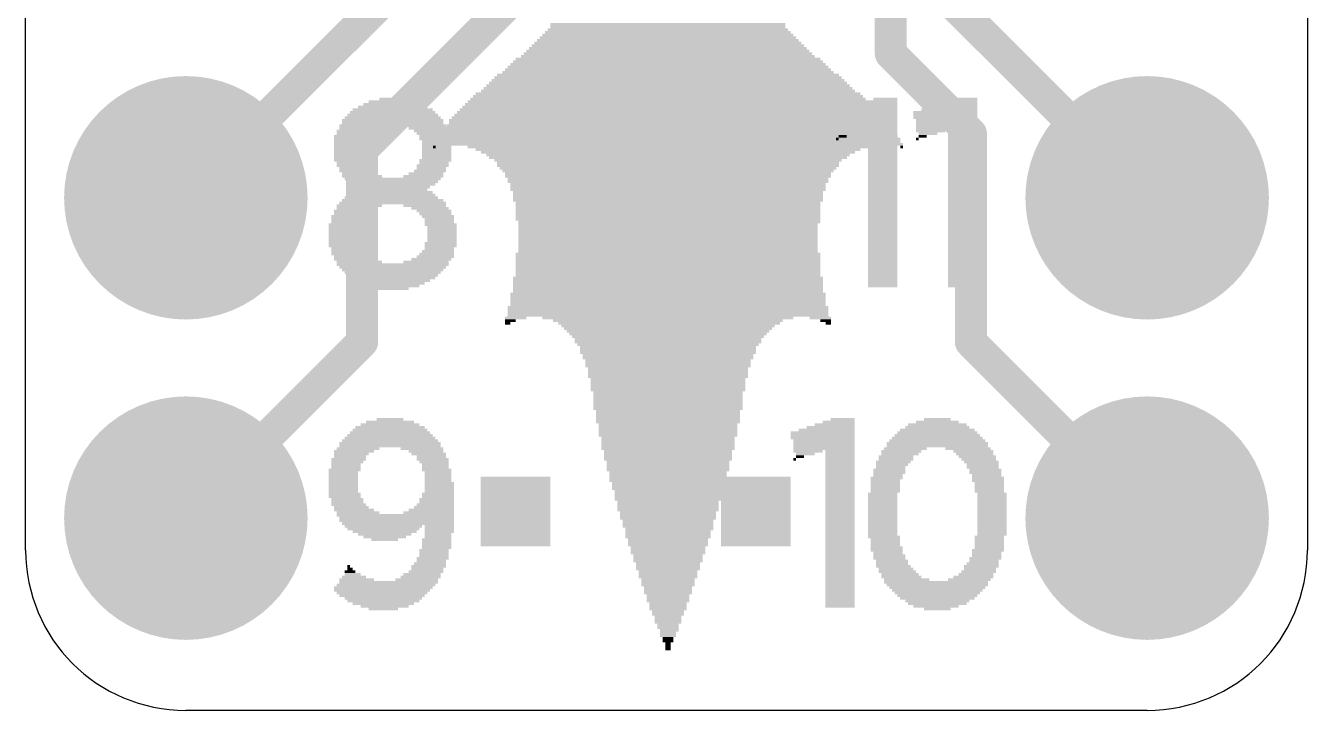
# Model space of a CAD drawing. Extents: x -28.6 to 28.6, y -39.6 to 14.1.
# Drawn here: x -5.08 to 5.08, y -39.62 to -34.19 of the extents above; entities that cross this region are included whole.
import ezdxf

# ---------------------------------------------------------------- set-up
doc = ezdxf.new("R2010")
doc.units = 0
for name, color, linetype in [('16', 132, 'CONTINUOUS'), ('17', 110, 'CONTINUOUS'), ('20', 53, 'CONTINUOUS'), ('200', 40, 'CONTINUOUS'), ('201', 6, 'CONTINUOUS')]:
    doc.layers.add(name, color=color, linetype=linetype)

# ---------------------------------------------------------------- blocks, each defined once
blk = doc.blocks.new('ROUNDP')
at = {"const_width": 0.5}
blk.add_lwpolyline([(0, -0.25, 1), (0, 0.25, 1), (0, -0.25)], format="xyb", dxfattribs=at)
blk = doc.blocks.new('RECT')
blk.add_solid([(-0.5, -0.5), (0.5, -0.5), (-0.5, 0.5), (0.5, 0.5)])

msp = doc.modelspace()

# ---------------------------------------------------------------- linework, layer by layer
at = {"layer": '16', "const_width": 0.254}
for points in [[(1.778, -32.512), (1.778, -34.417)], [(-1.016, -32.766), (-3.81, -35.56)], [(-0.127, -32.893), (-2.413, -35.179)], [(2.286, -34.036), (3.81, -35.56)], [(1.778, -34.417), (2.413, -35.052)], [(2.413, -35.052), (2.413, -36.703)], [(-2.413, -35.179), (-2.413, -36.703)], [(-2.413, -36.703), (-3.81, -38.1)], [(2.413, -36.703), (3.81, -38.1)]]:
    msp.add_lwpolyline(points, dxfattribs=at)
at = {"layer": '16', "const_width": 0.127}
for points in [[(1.8229, -34.3721, 1), (1.7331, -34.4619)], [(1.7145, -34.417, 1), (1.8415, -34.417)], [(2.4765, -35.052, 1), (2.3495, -35.052)], [(2.3681, -35.0969, 1), (2.4579, -35.0071)], [(-2.3495, -35.179, 1), (-2.4765, -35.179)], [(-2.4579, -35.1341, 1), (-2.3681, -35.2239)], [(-3.8549, -35.5151, 1), (-3.7651, -35.6049)], [(3.7651, -35.6049, 1), (3.8549, -35.5151)], [(-2.4765, -36.703, 1), (-2.3495, -36.703)], [(-2.3681, -36.7479, 1), (-2.4579, -36.6581)], [(2.4579, -36.6581, 1), (2.3681, -36.7479)], [(2.3495, -36.703, 1), (2.4765, -36.703)], [(-3.8549, -38.0551, 1), (-3.7651, -38.1449)], [(3.7651, -38.1449, 1), (3.8549, -38.0551)]]:
    msp.add_lwpolyline(points, format="xyb", dxfattribs=at)
at = {"layer": '20'}
for p, q in [((-5.08, -38.354), (-5.08, -12.319)), ((5.08, -12.319), (5.08, -38.354)), ((3.81, -39.624), (-3.81, -39.624))]:
    msp.add_line(p, q, dxfattribs=at)
for centre, start, end in [((-3.81, -38.354), 180, 270), ((3.81, -38.354), 270, 0)]:
    msp.add_arc(centre, 1.27, start, end, dxfattribs=at)

# ---------------------------------------------------------------- block references
at = {"layer": '17', "xscale": 1.9304, "yscale": 1.9304}
for p in [(-3.81, -35.56), (-3.81, -35.56), (3.81, -35.56), (3.81, -35.56), (-3.81, -38.1), (-3.81, -38.1), (3.81, -38.1), (3.81, -38.1)]:
    msp.add_blockref('ROUNDP', p, dxfattribs=at)
at = {"layer": '200', "yscale": 0.0212}
for p, xscale in [((-2.1706, -34.8405), 0.5503), ((-2.1706, -34.8194), 0.4657), ((-2.1706, -34.7982), 0.381), ((-2.1706, -34.777), 0.2117), ((1.6392, -34.8405), 0.381), ((1.671, -34.8194), 0.3175), ((1.7027, -34.7982), 0.254), ((1.7345, -34.777), 0.1905), ((2.2742, -34.8405), 0.381), ((2.3059, -34.8194), 0.3175), ((2.3377, -34.7982), 0.254), ((2.3694, -34.777), 0.1905), ((-2.1706, -34.9464), 0.8043), ((-2.1706, -34.9252), 0.762), ((-2.1706, -34.904), 0.7196), ((-2.1706, -34.8829), 0.6773), ((-2.1706, -34.8617), 0.635), ((1.5757, -34.8829), 0.508), ((1.5757, -34.904), 0.508), ((1.5757, -34.9252), 0.508), ((1.5863, -34.9464), 0.4868), ((1.6075, -34.8617), 0.4445), ((2.2107, -34.8829), 0.508), ((2.2107, -34.904), 0.508), ((2.2107, -34.9252), 0.508), ((2.2213, -34.9464), 0.4868), ((2.2424, -34.8617), 0.4445), ((-2.4775, -35.031), 0.2752), ((-2.4881, -35.0522), 0.254), ((-2.4458, -35.0099), 0.2963), ((-2.4246, -34.9887), 0.3387), ((-2.1706, -34.9675), 0.8043), ((-1.9166, -34.9887), 0.3387), ((-1.8849, -35.0099), 0.3175), ((-1.8637, -35.031), 0.2752), ((-1.8531, -35.0522), 0.254), ((0.6762, -35.0522), 0.5291), ((1.5863, -34.9675), 0.4868), ((1.5863, -34.9887), 0.4868), ((1.5863, -35.0099), 0.4868), ((1.4593, -35.031), 0.2328), ((1.4381, -35.0522), 0.1482), ((1.7133, -35.031), 0.2328), ((1.7133, -35.0522), 0.2328), ((2.2213, -34.9675), 0.4868), ((2.2213, -34.9887), 0.4868), ((2.2213, -35.0099), 0.4868), ((2.0943, -35.031), 0.2328), ((2.0731, -35.0522), 0.1482), ((2.3483, -35.031), 0.2328), ((2.3483, -35.0522), 0.2328), ((-2.5093, -35.0733), 0.254), ((-2.5093, -35.0945), 0.254), ((-2.5199, -35.1157), 0.2328), ((-2.5199, -35.1368), 0.2328), ((-2.5199, -35.158), 0.2328), ((-1.832, -35.0733), 0.254), ((-1.832, -35.0945), 0.254), ((-1.8214, -35.1157), 0.2328), ((-1.8214, -35.1368), 0.2328), ((-1.8214, -35.158), 0.2328), ((0.7502, -35.1157), 0.6773), ((0.7185, -35.0733), 0.6138), ((0.7608, -35.1368), 0.6985), ((0.7714, -35.158), 0.7196), ((0.7397, -35.0945), 0.6561), ((1.3535, -35.0945), 0.0212), ((1.3958, -35.0733), 0.0635), ((1.7133, -35.0733), 0.2328), ((1.7133, -35.0945), 0.2328), ((1.7133, -35.1157), 0.2328), ((1.7133, -35.1368), 0.2328), ((1.7133, -35.158), 0.2328), ((1.9885, -35.0945), 0.0212), ((2.0308, -35.0733), 0.0635), ((2.3483, -35.0733), 0.2328), ((2.3483, -35.0945), 0.2328), ((2.3483, -35.1157), 0.2328), ((2.3483, -35.1368), 0.2328), ((2.3483, -35.158), 0.2328), ((-2.5199, -35.1792), 0.2328), ((-2.5199, -35.2003), 0.2328), ((-2.5199, -35.2215), 0.2328), ((-2.5199, -35.2427), 0.2328), ((-2.5093, -35.2638), 0.254), ((-1.832, -35.2638), 0.254), ((-1.8214, -35.1792), 0.2328), ((-1.8214, -35.2003), 0.2328), ((-1.8214, -35.2215), 0.2328), ((-1.8214, -35.2427), 0.2328), ((0.782, -35.1792), 0.7408), ((0.782, -35.2003), 0.7408), ((0.7926, -35.2215), 0.762), ((0.7926, -35.2427), 0.762), ((0.5386, -35.2638), 0.254), ((1.0148, -35.2638), 0.3175), ((1.7133, -35.1792), 0.2328), ((1.7133, -35.2003), 0.2328), ((1.7133, -35.2215), 0.2328), ((1.7133, -35.2427), 0.2328), ((1.7133, -35.2638), 0.2328), ((2.3483, -35.1792), 0.2328), ((2.3483, -35.2003), 0.2328), ((2.3483, -35.2215), 0.2328), ((2.3483, -35.2427), 0.2328), ((2.3483, -35.2638), 0.2328), ((-2.4987, -35.285), 0.2328), ((-2.4881, -35.3062), 0.254), ((-2.4564, -35.3485), 0.2752), ((-2.4775, -35.3273), 0.2328), ((-1.8743, -35.3485), 0.254), ((-1.8531, -35.3062), 0.254), ((-1.8637, -35.3273), 0.2328), ((-1.8426, -35.285), 0.2328), ((0.5386, -35.285), 0.254), ((0.5386, -35.3062), 0.254), ((0.5386, -35.3273), 0.254), ((0.5386, -35.3485), 0.254), ((1.036, -35.285), 0.2752), ((1.0466, -35.3062), 0.254), ((1.0466, -35.3273), 0.254), ((1.0466, -35.3485), 0.254), ((1.7133, -35.285), 0.2328), ((1.7133, -35.3062), 0.2328), ((1.7133, -35.3273), 0.2328), ((1.7133, -35.3485), 0.2328), ((2.3483, -35.285), 0.2328), ((2.3483, -35.3062), 0.2328), ((2.3483, -35.3273), 0.2328), ((2.3483, -35.3485), 0.2328), ((-2.4352, -35.3697), 0.2752), ((-2.414, -35.3908), 0.3175), ((-2.1706, -35.412), 0.762), ((-2.1706, -35.4332), 0.7196), ((-2.1706, -35.4543), 0.6773), ((-1.9272, -35.3908), 0.3175), ((-1.9061, -35.3697), 0.2752), ((0.5386, -35.3697), 0.254), ((0.5386, -35.3908), 0.254), ((0.5386, -35.412), 0.254), ((0.5386, -35.4332), 0.254), ((0.7608, -35.4543), 0.6985), ((0.9937, -35.4332), 0.2752), ((1.0254, -35.412), 0.254), ((1.0466, -35.3697), 0.254), ((1.036, -35.3908), 0.2328), ((1.7133, -35.3697), 0.2328), ((1.7133, -35.3908), 0.2328), ((1.7133, -35.412), 0.2328), ((1.7133, -35.4332), 0.2328), ((1.7133, -35.4543), 0.2328), ((2.3483, -35.3697), 0.2328), ((2.3483, -35.3908), 0.2328), ((2.3483, -35.412), 0.2328), ((2.3483, -35.4332), 0.2328), ((2.3483, -35.4543), 0.2328), ((-2.1812, -35.5602), 0.7408), ((-2.1706, -35.539), 0.6773), ((-2.1706, -35.5178), 0.635), ((-2.1706, -35.4755), 0.5926), ((-2.1706, -35.4967), 0.5503), ((0.7502, -35.4755), 0.6773), ((0.7502, -35.5602), 0.6773), ((0.7291, -35.5178), 0.635), ((0.7397, -35.4967), 0.6561), ((0.7397, -35.539), 0.6561), ((1.7133, -35.4755), 0.2328), ((1.7133, -35.4967), 0.2328), ((1.7133, -35.5178), 0.2328), ((1.7133, -35.539), 0.2328), ((1.7133, -35.5602), 0.2328), ((2.3483, -35.4755), 0.2328), ((2.3483, -35.4967), 0.2328), ((2.3483, -35.5178), 0.2328), ((2.3483, -35.539), 0.2328), ((2.3483, -35.5602), 0.2328), ((-2.4987, -35.666), 0.2752), ((-2.4352, -35.6237), 0.3598), ((-2.467, -35.6448), 0.2963), ((-2.1706, -35.6025), 0.8466), ((-2.1706, -35.5813), 0.8043), ((-1.9166, -35.6237), 0.3387), ((-1.8743, -35.6448), 0.2963), ((-1.8426, -35.666), 0.2752), ((0.7714, -35.5813), 0.7196), ((0.782, -35.6025), 0.7408), ((0.782, -35.6237), 0.7408), ((0.5386, -35.6448), 0.254), ((0.5386, -35.666), 0.254), ((1.0254, -35.6448), 0.2963), ((1.0466, -35.666), 0.254), ((1.7133, -35.5813), 0.2328), ((1.7133, -35.6025), 0.2328), ((1.7133, -35.6237), 0.2328), ((1.7133, -35.6448), 0.2328), ((1.7133, -35.666), 0.2328), ((2.3483, -35.5813), 0.2328), ((2.3483, -35.6025), 0.2328), ((2.3483, -35.6237), 0.2328), ((2.3483, -35.6448), 0.2328), ((2.3483, -35.666), 0.2328), ((-2.5516, -35.7718), 0.254), ((-2.5305, -35.7083), 0.254), ((-2.541, -35.7295), 0.2328), ((-2.541, -35.7507), 0.2328), ((-2.5093, -35.6872), 0.254), ((-1.832, -35.6872), 0.254), ((-1.8108, -35.7083), 0.254), ((-1.8002, -35.7295), 0.2328), ((-1.8002, -35.7507), 0.2328), ((-1.7896, -35.7718), 0.254), ((0.5386, -35.6872), 0.254), ((0.5386, -35.7083), 0.254), ((0.5386, -35.7295), 0.254), ((0.5386, -35.7507), 0.254), ((0.5386, -35.7718), 0.254), ((1.0677, -35.6872), 0.254), ((1.0677, -35.7083), 0.254), ((1.0677, -35.7295), 0.254), ((1.0677, -35.7507), 0.254), ((1.0677, -35.7718), 0.254), ((1.7133, -35.6872), 0.2328), ((1.7133, -35.7083), 0.2328), ((1.7133, -35.7295), 0.2328), ((1.7133, -35.7507), 0.2328), ((1.7133, -35.7718), 0.2328), ((2.3483, -35.6872), 0.2328), ((2.3483, -35.7083), 0.2328), ((2.3483, -35.7295), 0.2328), ((2.3483, -35.7507), 0.2328), ((2.3483, -35.7718), 0.2328), ((-2.5622, -35.793), 0.2328), ((-2.5622, -35.8142), 0.2328), ((-2.5622, -35.8353), 0.2328), ((-2.5622, -35.8565), 0.2328), ((-1.7791, -35.793), 0.2328), ((-1.7791, -35.8142), 0.2328), ((-1.7791, -35.8353), 0.2328), ((-1.7791, -35.8565), 0.2328), ((0.5386, -35.793), 0.254), ((0.5386, -35.8142), 0.254), ((0.7926, -35.8565), 0.762), ((0.8032, -35.8353), 0.7831), ((1.036, -35.8142), 0.3175), ((1.0572, -35.793), 0.2752), ((1.7133, -35.793), 0.2328), ((1.7133, -35.8142), 0.2328), ((1.7133, -35.8353), 0.2328), ((1.7133, -35.8565), 0.2328), ((2.3483, -35.793), 0.2328), ((2.3483, -35.8142), 0.2328), ((2.3483, -35.8353), 0.2328), ((2.3483, -35.8565), 0.2328), ((-2.5622, -35.8776), 0.2328), ((-2.5622, -35.8988), 0.2328), ((-2.5516, -35.92), 0.254), ((-2.5516, -35.9411), 0.254), ((-2.541, -35.9623), 0.2328), ((-1.7896, -35.92), 0.254), ((-1.7896, -35.9411), 0.254), ((-1.8002, -35.9623), 0.2328), ((-1.7791, -35.8776), 0.2328), ((-1.7791, -35.8988), 0.2328), ((0.7926, -35.8776), 0.762), ((0.782, -35.8988), 0.7408), ((0.782, -35.92), 0.7408), ((0.7714, -35.9411), 0.7196), ((0.7608, -35.9623), 0.6985), ((1.7133, -35.8776), 0.2328), ((1.7133, -35.8988), 0.2328), ((1.7133, -35.92), 0.2328), ((1.7133, -35.9411), 0.2328), ((1.7133, -35.9623), 0.2328), ((2.3483, -35.8776), 0.2328), ((2.3483, -35.8988), 0.2328), ((2.3483, -35.92), 0.2328), ((2.3483, -35.9411), 0.2328), ((2.3483, -35.9623), 0.2328), ((-2.5305, -35.9835), 0.254), ((-2.5199, -36.0046), 0.2752), ((-2.4987, -36.0258), 0.2752), ((-2.4775, -36.047), 0.3175), ((-2.4352, -36.0681), 0.3598), ((-1.9061, -36.0681), 0.3598), ((-1.8637, -36.047), 0.3175), ((-1.832, -36.0258), 0.2963), ((-1.8214, -36.0046), 0.2752), ((-1.8108, -35.9835), 0.254), ((0.7185, -36.0046), 0.6138), ((0.7397, -35.9835), 0.6561), ((0.6762, -36.0258), 0.5291), ((1.7133, -35.9835), 0.2328), ((1.7133, -36.0046), 0.2328), ((1.7133, -36.0258), 0.2328), ((1.7133, -36.047), 0.2328), ((1.7133, -36.0681), 0.2328), ((2.3483, -35.9835), 0.2328), ((2.3483, -36.0046), 0.2328), ((2.3483, -36.0258), 0.2328), ((2.3483, -36.047), 0.2328), ((2.3483, -36.0681), 0.2328), ((-2.1706, -36.0893), 0.889), ((-2.1706, -36.1105), 0.8466), ((-2.1706, -36.1316), 0.8043), ((-2.1706, -36.1528), 0.762), ((-2.1706, -36.174), 0.7196), ((1.7133, -36.0893), 0.2328), ((1.7133, -36.1105), 0.2328), ((1.7133, -36.1316), 0.2328), ((1.7133, -36.1528), 0.2328), ((1.7133, -36.174), 0.2328), ((2.3483, -36.0893), 0.2328), ((2.3483, -36.1105), 0.2328), ((2.3483, -36.1316), 0.2328), ((2.3483, -36.1528), 0.2328), ((2.3483, -36.174), 0.2328), ((-2.1706, -36.1951), 0.6773), ((-2.1706, -36.2163), 0.5926), ((-2.1706, -36.2375), 0.508), ((-2.1706, -36.2586), 0.4233), ((-2.1706, -36.2798), 0.254), ((1.7133, -36.1951), 0.2328), ((1.7133, -36.2163), 0.2328), ((1.7133, -36.2375), 0.2328), ((1.7133, -36.2586), 0.2328), ((2.3483, -36.1951), 0.2328), ((2.3483, -36.2163), 0.2328), ((2.3483, -36.2375), 0.2328), ((2.3483, -36.2586), 0.2328), ((-2.1918, -37.3804), 0.5503), ((-2.1918, -37.3593), 0.4657), ((-2.1918, -37.3381), 0.381), ((-2.1918, -37.3169), 0.2117), ((1.3006, -37.3804), 0.381), ((1.3323, -37.3593), 0.3175), ((1.3641, -37.3381), 0.254), ((1.3958, -37.3169), 0.1905), ((2.1472, -37.3804), 0.508), ((2.1472, -37.3593), 0.4657), ((2.1472, -37.3381), 0.3387), ((2.1472, -37.3169), 0.2117), ((-2.1918, -37.4862), 0.762), ((-2.1918, -37.4651), 0.7196), ((-2.1918, -37.4439), 0.6773), ((-2.1918, -37.4228), 0.635), ((-2.1918, -37.4016), 0.5926), ((1.2371, -37.4228), 0.508), ((1.2371, -37.4439), 0.508), ((1.2371, -37.4651), 0.508), ((1.2476, -37.4862), 0.4868), ((1.2688, -37.4016), 0.4445), ((2.1472, -37.4862), 0.762), ((2.1472, -37.4651), 0.7196), ((2.1472, -37.4439), 0.6773), ((2.1472, -37.4228), 0.635), ((2.1472, -37.4016), 0.5926), ((-2.4987, -37.5921), 0.2752), ((-2.4775, -37.5709), 0.3175), ((-2.4458, -37.5497), 0.3387), ((-2.1918, -37.5074), 0.8043), ((-2.1918, -37.5286), 0.8043), ((-1.9378, -37.5497), 0.3387), ((-1.9061, -37.5709), 0.2752), ((-1.8849, -37.5921), 0.2752), ((1.2476, -37.5074), 0.4868), ((1.2476, -37.5286), 0.4868), ((1.2476, -37.5497), 0.4868), ((1.1207, -37.5709), 0.2328), ((1.0995, -37.5921), 0.1482), ((1.3746, -37.5709), 0.2328), ((1.3746, -37.5921), 0.2328), ((1.8615, -37.5709), 0.3175), ((1.8509, -37.5921), 0.2963), ((1.8932, -37.5497), 0.3387), ((2.1472, -37.5074), 0.8043), ((2.1472, -37.5286), 0.8043), ((2.3906, -37.5497), 0.3598), ((2.4329, -37.5709), 0.3175), ((2.4435, -37.5921), 0.2963), ((-2.5199, -37.6344), 0.2752), ((-2.5305, -37.6556), 0.254), ((-2.541, -37.6767), 0.2328), ((-2.541, -37.6979), 0.2328), ((-2.5093, -37.6132), 0.254), ((-1.8637, -37.6132), 0.2328), ((-1.8531, -37.6344), 0.254), ((-1.8426, -37.6556), 0.2328), ((-1.832, -37.6767), 0.2117), ((-1.832, -37.6979), 0.2117), ((1.0148, -37.6344), 0.0212), ((1.0572, -37.6132), 0.0635), ((1.3746, -37.6132), 0.2328), ((1.3746, -37.6344), 0.2328), ((1.3746, -37.6556), 0.2328), ((1.3746, -37.6767), 0.2328), ((1.3746, -37.6979), 0.2328), ((1.798, -37.6556), 0.2752), ((1.7874, -37.6767), 0.254), ((1.7768, -37.6979), 0.2328), ((1.8191, -37.6132), 0.2752), ((1.8191, -37.6344), 0.2752), ((2.4647, -37.6132), 0.2963), ((2.4753, -37.6344), 0.2752), ((2.4964, -37.6556), 0.2752), ((2.507, -37.6767), 0.254), ((2.507, -37.6979), 0.254), ((-2.5516, -37.7191), 0.254), ((-2.5622, -37.7402), 0.2328), ((-2.5622, -37.7614), 0.2328), ((-2.5622, -37.7826), 0.2328), ((-2.5622, -37.8037), 0.2328), ((-1.8214, -37.7191), 0.2328), ((-1.8108, -37.7402), 0.2117), ((-1.8108, -37.7614), 0.2117), ((-1.8108, -37.7826), 0.2117), ((-1.8108, -37.8037), 0.2117), ((-1.197, -37.7826), 0.5503), ((-1.197, -37.8037), 0.5503), ((0.7079, -37.7826), 0.5503), ((0.7079, -37.8037), 0.5503), ((1.3746, -37.7191), 0.2328), ((1.3746, -37.7402), 0.2328), ((1.3746, -37.7614), 0.2328), ((1.3746, -37.7826), 0.2328), ((1.3746, -37.8037), 0.2328), ((1.745, -37.7826), 0.254), ((1.7345, -37.8037), 0.2328), ((1.7662, -37.7191), 0.254), ((1.7662, -37.7402), 0.254), ((1.7556, -37.7614), 0.2328), ((2.5282, -37.7191), 0.254), ((2.5282, -37.7402), 0.254), ((2.5493, -37.7826), 0.254), ((2.5493, -37.8037), 0.254), ((2.5388, -37.7614), 0.2328), ((-2.5622, -37.8249), 0.2328), ((-2.5622, -37.8461), 0.2328), ((-2.5622, -37.8672), 0.2328), ((-2.5622, -37.8884), 0.2328), ((-1.8002, -37.8249), 0.2328), ((-1.8002, -37.8461), 0.2328), ((-1.8002, -37.8672), 0.2328), ((-1.8002, -37.8884), 0.2328), ((-1.197, -37.8249), 0.5503), ((-1.197, -37.8461), 0.5503), ((-1.197, -37.8672), 0.5503), ((-1.197, -37.8884), 0.5503), ((0.7079, -37.8249), 0.5503), ((0.7079, -37.8461), 0.5503), ((0.7079, -37.8672), 0.5503), ((0.7079, -37.8884), 0.5503), ((1.3746, -37.8249), 0.2328), ((1.3746, -37.8461), 0.2328), ((1.3746, -37.8672), 0.2328), ((1.3746, -37.8884), 0.2328), ((1.7345, -37.8249), 0.2328), ((1.7345, -37.8461), 0.2328), ((1.7345, -37.8672), 0.2328), ((1.7345, -37.8884), 0.2328), ((2.5599, -37.8249), 0.2328), ((2.5599, -37.8461), 0.2328), ((2.5599, -37.8672), 0.2328), ((2.5599, -37.8884), 0.2328), ((-2.5516, -37.9096), 0.254), ((-2.5516, -37.9307), 0.254), ((-2.5305, -37.9519), 0.254), ((-2.5305, -37.9731), 0.254), ((-2.5199, -37.9942), 0.2752), ((-1.832, -37.9942), 0.2963), ((-1.8214, -37.9519), 0.2752), ((-1.8214, -37.9731), 0.2752), ((-1.8108, -37.9096), 0.254), ((-1.8108, -37.9307), 0.254), ((-1.197, -37.9096), 0.5503), ((-1.197, -37.9307), 0.5503), ((-1.197, -37.9519), 0.5503), ((-1.197, -37.9731), 0.5503), ((-1.197, -37.9942), 0.5503), ((0.7079, -37.9096), 0.5503), ((0.7079, -37.9307), 0.5503), ((0.7079, -37.9519), 0.5503), ((0.7079, -37.9731), 0.5503), ((0.7079, -37.9942), 0.5503), ((1.3746, -37.9096), 0.2328), ((1.3746, -37.9307), 0.2328), ((1.3746, -37.9519), 0.2328), ((1.3746, -37.9731), 0.2328), ((1.3746, -37.9942), 0.2328), ((1.7133, -37.9096), 0.2328), ((1.7133, -37.9307), 0.2328), ((1.7133, -37.9519), 0.2328), ((1.7133, -37.9731), 0.2328), ((1.7133, -37.9942), 0.2328), ((2.5811, -37.9096), 0.2328), ((2.5811, -37.9307), 0.2328), ((2.5811, -37.9519), 0.2328), ((2.5811, -37.9731), 0.2328), ((2.5811, -37.9942), 0.2328), ((-2.4987, -38.0154), 0.2752), ((-2.4775, -38.0366), 0.3175), ((-2.4458, -38.0577), 0.3387), ((-2.1495, -38.0789), 0.9313), ((-2.1389, -38.1001), 0.9101), ((-1.8849, -38.0577), 0.4022), ((-1.8637, -38.0366), 0.3598), ((-1.8426, -38.0154), 0.3175), ((-1.197, -38.0154), 0.5503), ((-1.197, -38.0366), 0.5503), ((-1.197, -38.0577), 0.5503), ((-1.197, -38.0789), 0.5503), ((-1.197, -38.1001), 0.5503), ((0.7079, -38.0154), 0.5503), ((0.7079, -38.0366), 0.5503), ((0.7079, -38.0577), 0.5503), ((0.7079, -38.0789), 0.5503), ((0.7079, -38.1001), 0.5503), ((1.3746, -38.0154), 0.2328), ((1.3746, -38.0366), 0.2328), ((1.3746, -38.0577), 0.2328), ((1.3746, -38.0789), 0.2328), ((1.3746, -38.1001), 0.2328), ((1.7133, -38.0154), 0.2328), ((1.7133, -38.0366), 0.2328), ((1.7133, -38.0577), 0.2328), ((1.7133, -38.0789), 0.2328), ((1.7133, -38.1001), 0.2328), ((2.5811, -38.0154), 0.2328), ((2.5811, -38.0366), 0.2328), ((2.5811, -38.0577), 0.2328), ((2.5811, -38.0789), 0.2328), ((2.5811, -38.1001), 0.2328), ((-2.1389, -38.1212), 0.9101), ((-2.1283, -38.1424), 0.889), ((-2.2447, -38.1636), 0.6138), ((-2.2447, -38.1847), 0.5715), ((-2.2341, -38.2059), 0.508), ((-1.8002, -38.1636), 0.2328), ((-1.8002, -38.1847), 0.2328), ((-1.8002, -38.2059), 0.2328), ((-1.197, -38.1212), 0.5503), ((-1.197, -38.1424), 0.5503), ((-1.197, -38.1636), 0.5503), ((-1.197, -38.1847), 0.5503), ((-1.197, -38.2059), 0.5503), ((0.7079, -38.1212), 0.5503), ((0.7079, -38.1424), 0.5503), ((0.7079, -38.1636), 0.5503), ((0.7079, -38.1847), 0.5503), ((0.7079, -38.2059), 0.5503), ((1.3746, -38.1212), 0.2328), ((1.3746, -38.1424), 0.2328), ((1.3746, -38.1636), 0.2328), ((1.3746, -38.1847), 0.2328), ((1.3746, -38.2059), 0.2328), ((1.7133, -38.1212), 0.2328), ((1.7133, -38.1424), 0.2328), ((1.7133, -38.1636), 0.2328), ((1.7133, -38.1847), 0.2328), ((1.7133, -38.2059), 0.2328), ((2.5811, -38.1212), 0.2328), ((2.5811, -38.1424), 0.2328), ((2.5811, -38.1636), 0.2328), ((2.5811, -38.1847), 0.2328), ((2.5811, -38.2059), 0.2328), ((-2.2341, -38.2271), 0.4233), ((-2.2341, -38.2482), 0.3387), ((-2.2341, -38.2694), 0.2117), ((-1.8214, -38.2694), 0.2328), ((-1.8214, -38.2906), 0.2328), ((-1.8214, -38.3117), 0.2328), ((-1.8108, -38.2271), 0.2117), ((-1.8108, -38.2482), 0.2117), ((-1.197, -38.2271), 0.5503), ((-1.197, -38.2482), 0.5503), ((-1.197, -38.2694), 0.5503), ((-1.197, -38.2906), 0.5503), ((-1.197, -38.3117), 0.5503), ((0.7079, -38.2271), 0.5503), ((0.7079, -38.2482), 0.5503), ((0.7079, -38.2694), 0.5503), ((0.7079, -38.2906), 0.5503), ((0.7079, -38.3117), 0.5503), ((1.3746, -38.2271), 0.2328), ((1.3746, -38.2482), 0.2328), ((1.3746, -38.2694), 0.2328), ((1.3746, -38.2906), 0.2328), ((1.3746, -38.3117), 0.2328), ((1.7133, -38.2271), 0.2328), ((1.7239, -38.2482), 0.254), ((1.7345, -38.2694), 0.2328), ((1.7345, -38.2906), 0.2328), ((1.7345, -38.3117), 0.2328), ((2.5599, -38.2482), 0.2328), ((2.5599, -38.2694), 0.2328), ((2.5599, -38.2906), 0.2328), ((2.5599, -38.3117), 0.2328), ((2.5811, -38.2271), 0.2328), ((-1.8426, -38.3541), 0.2328), ((-1.8426, -38.3752), 0.2328), ((-1.8426, -38.3964), 0.2328), ((-1.8214, -38.3329), 0.2328), ((1.3746, -38.3329), 0.2328), ((1.3746, -38.3541), 0.2328), ((1.3746, -38.3752), 0.2328), ((1.3746, -38.3964), 0.2328), ((1.745, -38.3329), 0.254), ((1.745, -38.3541), 0.254), ((1.7556, -38.3752), 0.2328), ((1.7662, -38.3964), 0.254), ((2.5493, -38.3541), 0.254), ((2.5388, -38.3752), 0.2328), ((2.5388, -38.3964), 0.2328), ((2.5599, -38.3329), 0.2328), ((-2.5199, -38.481), 0.0212), ((-2.5093, -38.5022), 0.0423), ((-1.8849, -38.481), 0.2752), ((-1.8955, -38.5022), 0.254), ((-1.8743, -38.4599), 0.254), ((-1.8531, -38.4175), 0.254), ((-1.8637, -38.4387), 0.2328), ((1.3746, -38.4175), 0.2328), ((1.3746, -38.4387), 0.2328), ((1.3746, -38.4599), 0.2328), ((1.3746, -38.481), 0.2328), ((1.3746, -38.5022), 0.2328), ((1.7662, -38.4175), 0.254), ((1.7874, -38.4387), 0.254), ((1.7874, -38.4599), 0.254), ((1.798, -38.481), 0.2752), ((1.8191, -38.5022), 0.2752), ((2.4964, -38.481), 0.2752), ((2.4858, -38.5022), 0.254), ((2.507, -38.4599), 0.254), ((2.5282, -38.4175), 0.254), ((2.5176, -38.4387), 0.2328), ((-2.4564, -38.5869), 0.2752), ((-2.2024, -38.608), 0.7831), ((-2.4775, -38.5657), 0.1905), ((-2.5093, -38.5234), 0.0847), ((-2.4881, -38.5445), 0.127), ((-1.9801, -38.5869), 0.3387), ((-1.9484, -38.5657), 0.3175), ((-1.9378, -38.5445), 0.2963), ((-1.9061, -38.5234), 0.2752), ((1.3746, -38.5234), 0.2328), ((1.3746, -38.5445), 0.2328), ((1.3746, -38.5657), 0.2328), ((1.3746, -38.5869), 0.2328), ((1.3746, -38.608), 0.2328), ((1.8297, -38.5234), 0.2963), ((1.8509, -38.5445), 0.2963), ((1.8615, -38.5657), 0.3175), ((1.9038, -38.5869), 0.3598), ((2.1366, -38.608), 0.8255), ((2.4012, -38.5869), 0.3387), ((2.4329, -38.5657), 0.3175), ((2.4541, -38.5445), 0.2752), ((2.4753, -38.5234), 0.2752), ((-2.2553, -38.6715), 0.762), ((-2.2447, -38.6504), 0.7831), ((-2.2235, -38.6292), 0.7831), ((-2.2553, -38.6927), 0.7196), ((-2.2553, -38.7139), 0.6773), ((1.3746, -38.6292), 0.2328), ((1.3746, -38.6504), 0.2328), ((1.3746, -38.6715), 0.2328), ((1.3746, -38.6927), 0.2328), ((1.3746, -38.7139), 0.2328), ((2.1472, -38.6292), 0.8043), ((2.1472, -38.6504), 0.762), ((2.1472, -38.6715), 0.7196), ((2.1472, -38.6927), 0.6773), ((2.1472, -38.7139), 0.635), ((-2.2447, -38.735), 0.6138), ((-2.2447, -38.7562), 0.5715), ((-2.2447, -38.7774), 0.4868), ((-2.2341, -38.7985), 0.381), ((-2.2447, -38.8197), 0.2328), ((1.3746, -38.735), 0.2328), ((1.3746, -38.7562), 0.2328), ((1.3746, -38.7774), 0.2328), ((1.3746, -38.7985), 0.2328), ((2.1472, -38.735), 0.5926), ((2.1472, -38.7562), 0.508), ((2.1472, -38.7774), 0.4657), ((2.1366, -38.7985), 0.3598), ((2.1472, -38.8197), 0.2117)]:
    msp.add_blockref('RECT', p, dxfattribs=dict(at, xscale=xscale))
at = {"layer": '201', "yscale": 0.0212, "rotation": 180}
for p, xscale in [((0.0117, -34.2479), 1.9473), ((0.0117, -34.2267), 1.9049), ((0.0117, -34.1844), 1.8626), ((0.0117, -34.2056), 1.8626), ((0.0117, -34.3325), 2.1166), ((0.0117, -34.3114), 2.0743), ((0.0117, -34.2902), 2.0319), ((0.0117, -34.269), 1.9896), ((0.0117, -34.4384), 2.3282), ((0.0117, -34.4172), 2.2859), ((0.0117, -34.396), 2.2436), ((0.0117, -34.3749), 2.2012), ((0.0117, -34.3537), 2.1589), ((0.0117, -34.5442), 2.5822), ((0.0117, -34.523), 2.5399), ((0.0117, -34.5019), 2.4976), ((0.0117, -34.4807), 2.4552), ((0.0117, -34.4595), 2.4129), ((0.0117, -34.65), 2.8362), ((0.0117, -34.6289), 2.7939), ((0.0117, -34.6077), 2.7516), ((0.0117, -34.5865), 2.7092), ((0.0117, -34.5654), 2.6246), ((0.0117, -34.7559), 3.0902), ((0.0117, -34.7347), 3.0479), ((0.0117, -34.7135), 2.9632), ((0.0117, -34.6924), 2.9209), ((0.0117, -34.6712), 2.8786), ((0.0117, -34.8405), 3.2595), ((0.0117, -34.8194), 3.2172), ((0.0117, -34.7982), 3.1749), ((0.0117, -34.777), 3.1325), ((0.0011, -34.9464), 3.45), ((0.0117, -34.9252), 3.4289), ((0.0117, -34.904), 3.3865), ((0.0117, -34.8829), 3.3442), ((0.0117, -34.8617), 3.3019), ((0.0117, -35.031), 3.5982), ((0.0117, -35.0522), 3.5982), ((0.0117, -35.0099), 3.5559), ((0.0117, -34.9887), 3.5135), ((0.0117, -34.9675), 3.4712), ((0.0117, -35.1368), 3.7252), ((-1.8403, -35.158), 0.0212), ((0.0117, -35.0945), 3.6829), ((0.0117, -35.1157), 3.6829), ((0.0117, -35.0733), 3.6405), ((0.0117, -35.158), 3.1749), ((1.8637, -35.158), 0.0212), ((0.0117, -35.1792), 3.0479), ((0.0117, -35.2003), 2.9632), ((0.0117, -35.2215), 2.8786), ((0.0117, -35.2427), 2.8362), ((0.0117, -35.2638), 2.7516), ((0.0117, -35.285), 2.7092), ((0.0117, -35.3062), 2.7092), ((0.0117, -35.3273), 2.6669), ((0.0117, -35.3485), 2.6246), ((0.0117, -35.3697), 2.5822), ((0.0117, -35.3908), 2.5822), ((0.0117, -35.412), 2.5399), ((0.0117, -35.4332), 2.5399), ((0.0117, -35.4543), 2.4976), ((0.0117, -35.4755), 2.4976), ((0.0117, -35.4967), 2.4976), ((0.0117, -35.5178), 2.4552), ((0.0117, -35.539), 2.4552), ((0.0117, -35.5602), 2.4552), ((0.0117, -35.5813), 2.4552), ((0.0117, -35.6025), 2.4129), ((0.0117, -35.6237), 2.4129), ((0.0117, -35.6448), 2.4129), ((0.0117, -35.666), 2.4129), ((0.0117, -35.6872), 2.4129), ((0.0117, -35.7083), 2.4129), ((0.0117, -35.7295), 2.4129), ((0.0223, -35.7507), 2.3917), ((0.0117, -35.7718), 2.3706), ((0.0117, -35.793), 2.3706), ((0.0117, -35.8142), 2.3706), ((0.0117, -35.8353), 2.3706), ((0.0117, -35.8565), 2.3706), ((0.0117, -35.8776), 2.3706), ((0.0117, -35.8988), 2.3706), ((0.0117, -35.92), 2.3706), ((0.0117, -35.9411), 2.3706), ((0.0117, -35.9623), 2.3706), ((0.0117, -36.0046), 2.4129), ((0.0117, -36.0258), 2.4129), ((0.0117, -36.047), 2.4129), ((0.0117, -36.0681), 2.4129), ((0.0117, -35.9835), 2.3706), ((0.0117, -36.0893), 2.4129), ((0.0117, -36.1105), 2.4129), ((0.0117, -36.1316), 2.4129), ((0.0117, -36.1528), 2.4129), ((0.0117, -36.174), 2.4129), ((0.0117, -36.1951), 2.4552), ((0.0117, -36.2163), 2.4552), ((0.0117, -36.2375), 2.4552), ((0.0117, -36.2586), 2.4552), ((0.0117, -36.2798), 2.4552), ((0.0117, -36.3221), 2.4976), ((0.0117, -36.3433), 2.4976), ((0.0117, -36.3645), 2.4976), ((0.0117, -36.301), 2.4552), ((0.0117, -36.428), 2.5399), ((0.0117, -36.4491), 2.5399), ((0.0117, -36.4703), 2.5399), ((0.0117, -36.3856), 2.4976), ((0.0117, -36.4068), 2.4976), ((-1.2371, -36.5338), 0.0847), ((-1.1947, -36.5126), 0.1693), ((-1.2582, -36.555), 0.0423), ((0.0117, -36.4915), 2.5399), ((0.0117, -36.5126), 1.9896), ((0.0117, -36.5338), 1.8203), ((0.0223, -36.555), 1.7568), ((0.0117, -36.5761), 1.6933), ((1.2182, -36.5126), 0.1693), ((1.2605, -36.5338), 0.0847), ((1.2817, -36.555), 0.0423), ((0.0117, -36.5973), 1.6509), ((0.0117, -36.6185), 1.6086), ((0.0117, -36.6396), 1.5663), ((0.0117, -36.6608), 1.5239), ((0.0117, -36.682), 1.4816), ((0.0117, -36.7031), 1.4816), ((0.0117, -36.7243), 1.4393), ((0.0117, -36.7454), 1.3969), ((0.0117, -36.7666), 1.3969), ((0.0117, -36.7878), 1.3969), ((0.0117, -36.8089), 1.3546), ((0.0117, -36.8301), 1.3546), ((0.0117, -36.8513), 1.3123), ((0.0117, -36.8724), 1.3123), ((0.0117, -36.8936), 1.3123), ((0.0117, -36.9148), 1.27), ((0.0117, -36.9359), 1.27), ((0.0117, -36.9571), 1.27), ((0.0117, -36.9783), 1.27), ((0.0117, -36.9994), 1.2276), ((0.0117, -37.0206), 1.2276), ((0.0117, -37.0418), 1.2276), ((0.0117, -37.0629), 1.2276), ((0.0117, -37.0841), 1.2276), ((0.0117, -37.1053), 1.1853), ((0.0117, -37.1264), 1.1853), ((0.0117, -37.1476), 1.1853), ((0.0117, -37.1688), 1.1853), ((0.0117, -37.1899), 1.1853), ((0.0117, -37.2111), 1.1853), ((0.0117, -37.2323), 1.1853), ((0.0117, -37.2534), 1.143), ((0.0117, -37.2746), 1.143), ((0.0117, -37.2958), 1.143), ((0.0117, -37.3169), 1.143), ((0.0117, -37.3381), 1.143), ((0.0117, -37.3593), 1.1006), ((0.0117, -37.3804), 1.1006), ((0.0117, -37.4016), 1.1006), ((0.0117, -37.4228), 1.1006), ((0.0117, -37.4439), 1.1006), ((0.0117, -37.4651), 1.0583), ((0.0117, -37.4862), 1.0583), ((0.0117, -37.5074), 1.0583), ((0.0117, -37.5286), 1.0583), ((0.0117, -37.5497), 1.0583), ((0.0117, -37.5709), 1.016), ((0.0117, -37.5921), 1.016), ((0.0117, -37.6132), 1.016), ((0.0117, -37.6344), 1.016), ((0.0117, -37.6556), 0.9736), ((0.0117, -37.6767), 0.9736), ((0.0117, -37.6979), 0.9736), ((0.0117, -37.7191), 0.9736), ((0.0117, -37.7402), 0.9313), ((0.0117, -37.7614), 0.9313), ((0.0117, -37.7826), 0.9313), ((0.0117, -37.8037), 0.9313), ((0.0117, -37.8249), 0.889), ((0.0117, -37.8461), 0.889), ((0.0117, -37.8672), 0.889), ((0.0223, -37.8884), 0.8678), ((0.0117, -37.9096), 0.8466), ((0.0117, -37.9307), 0.8466), ((0.0117, -37.9519), 0.8466), ((0.0117, -37.9731), 0.8043), ((0.0117, -37.9942), 0.8043), ((0.0117, -38.0154), 0.8043), ((0.0117, -38.0366), 0.8043), ((0.0117, -38.0577), 0.762), ((0.0117, -38.0789), 0.762), ((0.0117, -38.1001), 0.762), ((0.0117, -38.1212), 0.7196), ((0.0117, -38.1424), 0.7196), ((0.0117, -38.1636), 0.7196), ((0.0223, -38.1847), 0.6985), ((0.0117, -38.2059), 0.6773), ((0.0117, -38.2271), 0.6773), ((0.0117, -38.2482), 0.6773), ((0.0117, -38.2694), 0.635), ((0.0117, -38.2906), 0.635), ((0.0117, -38.3117), 0.635), ((0.0117, -38.3329), 0.5926), ((0.0117, -38.3541), 0.5926), ((0.0117, -38.3752), 0.5926), ((0.0117, -38.3964), 0.5503), ((0.0117, -38.4175), 0.5503), ((0.0117, -38.4387), 0.5503), ((0.0117, -38.4599), 0.508), ((0.0117, -38.481), 0.508), ((0.0117, -38.5022), 0.508), ((0.0117, -38.5234), 0.4656), ((0.0117, -38.5445), 0.4656), ((0.0117, -38.5657), 0.4656), ((0.0117, -38.5869), 0.4233), ((0.0117, -38.608), 0.4233), ((0.0117, -38.6292), 0.4233), ((0.0117, -38.6504), 0.381), ((0.0117, -38.6715), 0.381), ((0.0117, -38.6927), 0.381), ((0.0117, -38.7139), 0.3387), ((0.0117, -38.735), 0.3387), ((0.0117, -38.7562), 0.3387), ((0.0117, -38.7774), 0.2963), ((0.0117, -38.7985), 0.2963), ((0.0117, -38.8197), 0.2963), ((0.0117, -38.8409), 0.254), ((0.0117, -38.862), 0.254), ((0.0117, -38.8832), 0.2117), ((0.0117, -38.9044), 0.2117), ((0.0117, -38.9255), 0.2117), ((0.0117, -38.9467), 0.1693), ((0.0117, -38.9679), 0.1693), ((0.0223, -38.989), 0.1482), ((0.0117, -39.0102), 0.127), ((0.0117, -39.0314), 0.127), ((0.0117, -39.0525), 0.0847), ((0.0117, -39.0737), 0.0847), ((0.0117, -39.0949), 0.0423), ((0.0117, -39.116), 0.0423), ((0.0117, -39.1372), 0.0423)]:
    msp.add_blockref('RECT', p, dxfattribs=dict(at, xscale=xscale))

doc.saveas('drawing.dxf')
